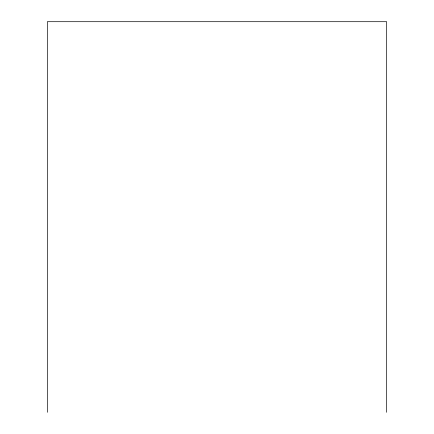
<?xml version="1.0" encoding="UTF-8"?>
<svg xmlns="http://www.w3.org/2000/svg" width="434" height="434" viewBox="0 0 434 434"><rect width="100%" height="100%" fill="white"/><g stroke="black" fill="none" stroke-linecap="round" stroke-linejoin="round"><path stroke-width="0.65" d="M386.672 412.3L386.672 21.7L47.328 21.7L47.328 412.3"/></g></svg>
